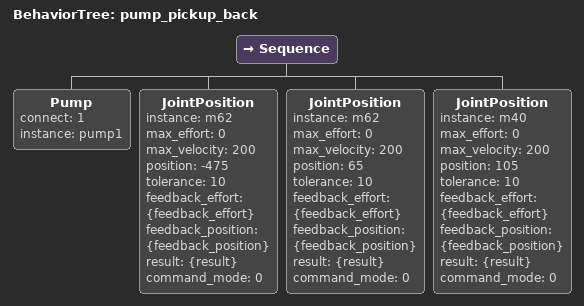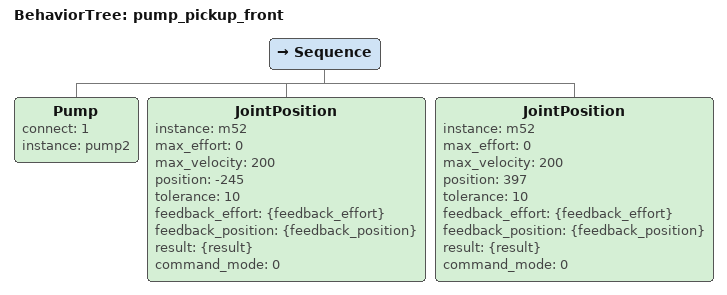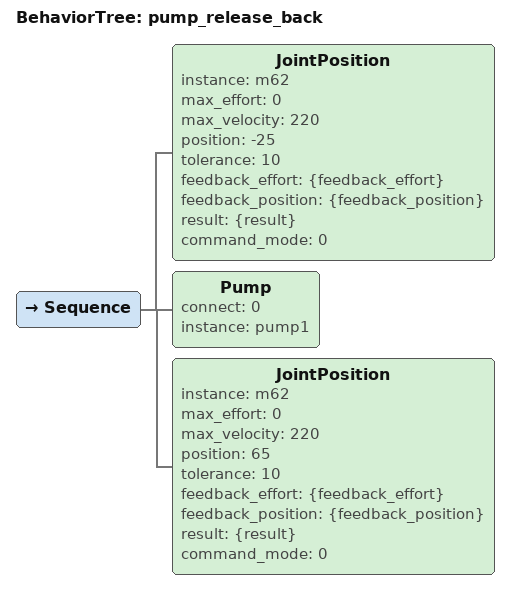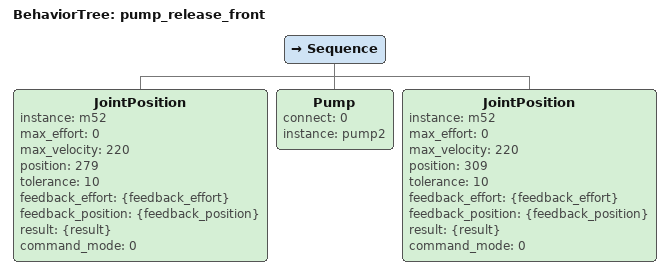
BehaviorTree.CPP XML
<?xml version="1.0" encoding="UTF-8"?>
<root BTCPP_format="4">
  <BehaviorTree ID="pump_pickup_back">
    <Sequence>
      <Pump connect="1"
            instance="pump1"/>
      <JointPosition instance="m62"
                     max_effort="0"
                     max_velocity="200"
                     position="-475"
                     tolerance="10"
                     feedback_effort="{feedback_effort}"
                     feedback_position="{feedback_position}"
                     result="{result}"
                     command_mode="0"/>
      <JointPosition instance="m62"
                     max_effort="0"
                     max_velocity="200"
                     position="65"
                     tolerance="10"
                     feedback_effort="{feedback_effort}"
                     feedback_position="{feedback_position}"
                     result="{result}"
                     command_mode="0"/>
      <JointPosition instance="m40"
                     max_effort="0"
                     max_velocity="200"
                     position="105"
                     tolerance="10"
                     feedback_effort="{feedback_effort}"
                     feedback_position="{feedback_position}"
                     result="{result}"
                     command_mode="0"/>
    </Sequence>
  </BehaviorTree>

  <BehaviorTree ID="pump_pickup_front">
    <Sequence>
      <Pump connect="1"
            instance="pump2"/>
      <JointPosition instance="m52"
                     max_effort="0"
                     max_velocity="200"
                     position="-245"
                     tolerance="10"
                     feedback_effort="{feedback_effort}"
                     feedback_position="{feedback_position}"
                     result="{result}"
                     command_mode="0"/>
      <JointPosition instance="m52"
                     max_effort="0"
                     max_velocity="200"
                     position="397"
                     tolerance="10"
                     feedback_effort="{feedback_effort}"
                     feedback_position="{feedback_position}"
                     result="{result}"
                     command_mode="0"/>
    </Sequence>
  </BehaviorTree>

  <BehaviorTree ID="pump_release_back">
    <Sequence>
      <JointPosition instance="m62"
                     max_effort="0"
                     max_velocity="220"
                     position="-25"
                     tolerance="10"
                     feedback_effort="{feedback_effort}"
                     feedback_position="{feedback_position}"
                     result="{result}"
                     command_mode="0"/>
      <Pump connect="0"
            instance="pump1"/>
      <JointPosition instance="m62"
                     max_effort="0"
                     max_velocity="220"
                     position="65"
                     tolerance="10"
                     feedback_effort="{feedback_effort}"
                     feedback_position="{feedback_position}"
                     result="{result}"
                     command_mode="0"/>
    </Sequence>
  </BehaviorTree>

  <BehaviorTree ID="pump_release_front">
    <Sequence>
      <JointPosition instance="m52"
                     max_effort="0"
                     max_velocity="220"
                     position="279"
                     tolerance="10"
                     feedback_effort="{feedback_effort}"
                     feedback_position="{feedback_position}"
                     result="{result}"
                     command_mode="0"/>
      <Pump connect="0"
            instance="pump2"/>
      <JointPosition instance="m52"
                     max_effort="0"
                     max_velocity="220"
                     position="309"
                     tolerance="10"
                     feedback_effort="{feedback_effort}"
                     feedback_position="{feedback_position}"
                     result="{result}"
                     command_mode="0"/>
    </Sequence>
  </BehaviorTree>

</root>
